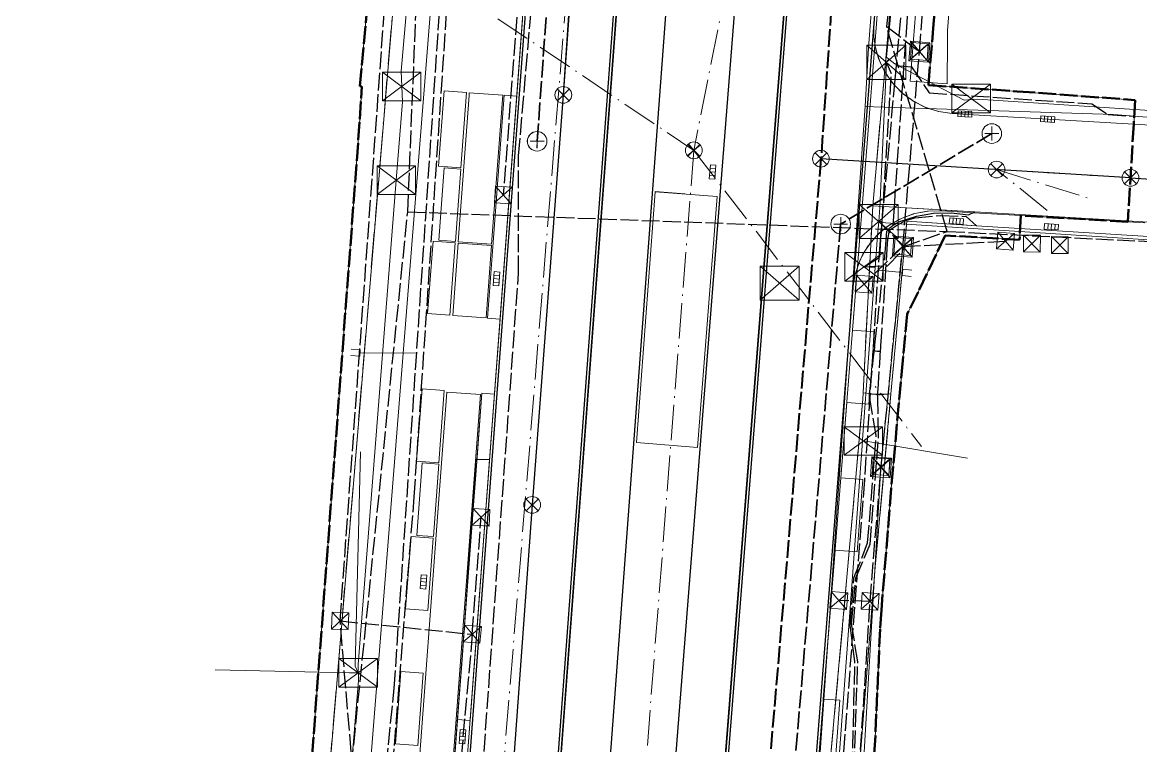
# Model space of a CAD drawing. Header units: metres. Extents: x 105014 to 106600, y 111320 to 118425.
# Drawn here: x 105391.5 to 105471.6, y 112046 to 112097.8 of the extents above; entities that cross this region are included whole.
import ezdxf

# ---------------------------------------------------------------- set-up
doc = ezdxf.new("R2010")
doc.units = ezdxf.units.M
doc.linetypes.add('DASHDOT', pattern=[3.556, 2.54, -0.508, 0, -0.508])
doc.linetypes.add('DASHED', pattern=[1.524, 1.27, -0.254])
for name, color, linetype, lineweight in [('00-BASE-LIMITE', 7, 'DASHED', 50), ('00-BASE-UE', 42, 'DASHED', 25), ('10-PAV-BOCACALLE', 9, 'CONTINUOUS', 13), ('10-PAV-CALZADA-BRT', 12, 'CONTINUOUS', 30), ('10-PAV-CALZADA-MIXTA', 8, 'CONTINUOUS', 30), ('10-PAV-CICLORUTA', 76, 'CONTINUOUS', 18), ('10-PAV-SARDINEL', 252, 'CONTINUOUS', 13), ('20-EP-ZONA-DURA', 253, 'CONTINUOUS', 13), ('20-EP-ZONA-VERDE', 84, 'CONTINUOUS', 13), ('30-RED-ENEL-NODOS', 11, 'CONTINUOUS', 13), ('30-RED-ENEL-PROY', 1, 'DASHED', 25), ('30-RED-ETB-CAMARA', 151, 'CONTINUOUS', 13), ('30-RED-ETB-EXIST', 145, 'CONTINUOUS', 13), ('30-RED-ETB-PROY', 5, 'DASHED', 25), ('30-RED-MOVISTAR-CAMARA', 141, 'CONTINUOUS', 13), ('30-RED-MOVISTAR-EXIST', 135, 'CONTINUOUS', 13), ('30-RED-MOVISTAR-PROY', 4, 'DASHED', 25), ('30-RED-VANTI-EXIST', 52, 'CONTINUOUS', 13), ('30-RED-VANTI-PROY', 2, 'DASHED', 25), ('30-RED-VANTI-RETIRO', 8, 'DASHDOT', 13), ('35-RH-ACUE-DOMICILIARIA', 152, 'CONTINUOUS', 9), ('35-RH-ACUE-MENOR-EXIST', 151, 'CONTINUOUS', 13), ('35-RH-ACUE-MENOR-PROY', 5, 'DASHED', 25), ('35-RH-PLUV-COLECTOR', 96, 'CONTINUOUS', 30), ('35-RH-PLUV-INTERCEPTOR', 3, 'DASHED', 40), ('35-RH-PLUV-NODOS', 94, 'CONTINUOUS', 13), ('35-RH-PLUV-RETIRO', 8, 'DASHDOT', 13), ('35-RH-SUDS-ZONAS', 92, 'CONTINUOUS', 20), ('36-RH-SAN-COLECTOR-PROY', 6, 'DASHED', 35), ('36-RH-SAN-POZOS', 216, 'CONTINUOUS', 13), ('60-PREDIAL-LOTE', 42, 'CONTINUOUS', 13)]:
    doc.layers.add(name, color=color, linetype=linetype, lineweight=lineweight)

# ---------------------------------------------------------------- blocks, each defined once
blk = doc.blocks.new('CAM_ETB_T_14')
for p, q in [((-1.39, -1.22), (1.39, 1.22)), ((-1.39, 1.22), (1.39, -1.22))]:
    blk.add_line(p, q)
blk.add_lwpolyline([(-1.39, -1.22), (1.39, -1.22), (1.39, 1.22), (-1.39, 1.22)], close=True)
blk = doc.blocks.new('CAM_ETB_T_13')
for p, q in [((-1.375, -1.025), (1.375, 1.025)), ((-1.375, 1.025), (1.375, -1.025))]:
    blk.add_line(p, q)
blk.add_lwpolyline([(-1.375, -1.025), (1.375, -1.025), (1.375, 1.025), (-1.375, 1.025)], close=True)
blk = doc.blocks.new('CAM_ETB_T_13A')
for p, q in [((-1.375, -1.025), (1.375, 1.025)), ((-1.375, 1.025), (1.375, -1.025))]:
    blk.add_line(p, q)
blk.add_lwpolyline([(-1.375, -1.025), (1.375, -1.025), (1.375, 1.025), (-1.375, 1.025)], close=True)
blk = doc.blocks.new('CAJA_ENEL')
for p, q in [((-0.6, -0.6), (0.6, 0.6)), ((-0.6, 0.6), (0.6, -0.6))]:
    blk.add_line(p, q)
blk.add_lwpolyline([(-0.6, -0.6), (0.6, -0.6), (0.6, 0.6), (-0.6, 0.6)], close=True)
blk = doc.blocks.new('CAM_MOV_CS_276')
for p, q in [((-0.7, -0.7), (0.7, 0.7)), ((-0.7, 0.7), (0.7, -0.7))]:
    blk.add_line(p, q)
blk.add_lwpolyline([(-0.7, -0.7), (0.7, -0.7), (0.7, 0.7), (-0.7, 0.7)], close=True)
blk = doc.blocks.new('POZO_SAN')
for p, q in [((-0.5, 0), (0.5, 0)), ((0, -0.5), (0, 0.5))]:
    blk.add_line(p, q)
blk.add_circle((0, 0), 0.7)
blk = doc.blocks.new('SUMIDERO')
for p, q in [((-0.25, -0.2), (-0.25, 0.2)), ((0, -0.2), (0, 0.2)), ((0.25, -0.2), (0.25, 0.2))]:
    blk.add_line(p, q)
blk.add_lwpolyline([(-0.5, -0.2), (0.5, -0.2), (0.5, 0.2), (-0.5, 0.2)], close=True)
blk = doc.blocks.new('POZO_PLUV')
for p, q in [((-0.42, -0.42), (0.42, 0.42)), ((-0.42, 0.42), (0.42, -0.42))]:
    blk.add_line(p, q)
blk.add_circle((0, 0), 0.6)

msp = doc.modelspace()

# ---------------------------------------------------------------- linework, layer by layer
at = {"layer": '00-BASE-LIMITE'}
for points in [[(105457.0809, 112101.5157), (105456.7571, 112097.6863), (105456.3935, 112093.3877), (105456.3827, 112093.3271), (105462.7547, 112092.8859), (105471.1881, 112092.2631), (105471.0855, 112090.5273), (105470.6727, 112083.5395), (105463.0101, 112083.9921), (105462.9207, 112082.2483), (105457.5887, 112082.5653), (105455.6549, 112078.4919), (105454.8621, 112076.9181), (105454.5451, 112073.5979), (105453.7229, 112064.4313), (105453.0201, 112055.7125), (105452.9281, 112054.3557), (105452.5577, 112046.0549), (105451.2077, 112028.4171)], [(105396.4147, 111990.9145), (105397.4315, 112002.8857), (105390.2821, 112003.3999), (105390.7259, 112007.2529), (105404.5827, 112006.1959), (105409.2911, 112005.8369), (105415.6737, 112090.8829), (105415.8243, 112093.2417), (105415.6747, 112093.2503), (105416.1989, 112098.9685)]]:
    msp.add_lwpolyline(points, dxfattribs=at)
at = {"layer": '00-BASE-UE'}
for points in [[(105457.0809, 112101.5157), (105456.7571, 112097.6863), (105456.3935, 112093.3877), (105456.3827, 112093.3271), (105462.7547, 112092.8859), (105471.1881, 112092.2631), (105471.0855, 112090.5273), (105470.6727, 112083.5395), (105463.0101, 112083.9921), (105462.9207, 112082.2483), (105457.5887, 112082.5653), (105455.6549, 112078.4919), (105454.8621, 112076.9181), (105454.5451, 112073.5979), (105453.7229, 112064.4313), (105453.0201, 112055.7125), (105452.9281, 112054.3557), (105452.5577, 112046.0549), (105451.2077, 112028.4171)], [(105396.4147, 111990.9145), (105397.4315, 112002.8857), (105390.2821, 112003.3999), (105390.7259, 112007.2529), (105404.5827, 112006.1959), (105409.2911, 112005.8369), (105415.6737, 112090.8829), (105415.8243, 112093.2417), (105415.6747, 112093.2503), (105416.1989, 112098.9685)]]:
    msp.add_lwpolyline(points, dxfattribs=at)
at = {"layer": '10-PAV-BOCACALLE'}
msp.add_lwpolyline([(105471.8863, 112083.4675), (105463.0101, 112083.9921), (105459.2037, 112084.2169), (105457.3389, 112084.3305), (105456.3063, 112084.3063), (105455.2932, 112084.1053), (105454.3295, 112083.7336), (105453.4439, 112083.202), (105452.6625, 112082.5265), (105452.0086, 112081.727), (105451.5015, 112080.8271), (105451.1563, 112079.8537), (105450.9831, 112078.8354), (105452.4724, 112097.7373), (105452.4761, 112096.7879), (105452.6296, 112095.851), (105452.9288, 112094.95), (105453.3665, 112094.1075), (105453.9316, 112093.3446), (105454.6099, 112092.6804), (105455.3846, 112092.1315), (105456.2361, 112091.7117), (105457.1432, 112091.4314), (105458.0831, 112091.2977), (105459.6165, 112091.2047), (105471.0855, 112090.5273), (105472.2719, 112090.4575)], dxfattribs=at)
at = {"layer": '10-PAV-CALZADA-BRT'}
for points in [[(105418.9147, 111895.4307), (105427.4922, 112010.386), (105437.2979, 112141.8011), (105438.075, 112154.0579), (105438.5784, 112166.329), (105438.8078, 112178.6083), (105438.7631, 112190.8897), (105437.9313, 112247.0829)], [(105441.4309, 112247.1349), (105442.2627, 112190.9415), (105442.3077, 112178.582), (105442.0769, 112166.2246), (105441.5703, 112153.8755), (105440.7883, 112141.5407), (105430.9795, 112010.0836), (105422.4051, 111895.1703)], [(105428.2455, 111913.1853), (105428.4855, 111917.0489), (105428.7339, 111920.9117), (105428.9903, 111924.7743), (105429.2539, 111928.6363), (105429.5245, 111932.4977), (105429.8009, 111936.3589), (105430.0829, 111940.2195), (105430.3699, 111944.0799), (105430.6609, 111947.9399), (105430.9557, 111951.7995), (105431.2537, 111955.6591), (105431.5539, 111959.5183), (105431.8561, 111963.3775), (105432.1595, 111967.2365), (105432.4633, 111971.0955), (105444.4505, 112123.2379), (105444.6775, 112126.1189), (105445.7697, 112143.1088), (105446.3713, 112160.1231), (105446.4817, 112177.1477), (105445.9913, 112238.8877)], [(105449.4911, 112238.9155), (105449.9817, 112177.1755), (105449.8706, 112160.0499), (105449.2654, 112142.9347), (105448.1667, 112125.8441), (105447.9397, 112122.9629), (105435.9525, 111970.8207), (105435.6487, 111966.9623), (105435.3453, 111963.1043), (105435.0433, 111959.2469), (105434.7433, 111955.3897), (105434.4457, 111951.5331), (105434.1511, 111947.6765), (105433.8601, 111943.8185), (105433.5735, 111939.9623), (105433.2917, 111936.1063), (105433.0157, 111932.2505), (105432.7457, 111928.3947), (105432.4823, 111924.5391), (105432.2265, 111920.6835), (105431.9783, 111916.8279), (105431.7389, 111912.9725)]]:
    msp.add_lwpolyline(points, dxfattribs=at)
at = {"layer": '10-PAV-CALZADA-MIXTA'}
for points in [[(105437.6813, 112247.0787), (105438.5131, 112190.8861), (105438.5578, 112178.6103), (105438.3286, 112166.3367), (105437.8254, 112154.0711), (105437.0487, 112141.8199), (105425.4228, 111986.0094), (105425.1744, 111982.6817), (105418.6655, 111895.4495)], [(105412.4327, 111895.9145), (105418.3583, 111975.3269), (105418.7996, 111981.2427), (105418.8017, 111981.2703), (105421.0291, 112011.1216), (105421.0313, 112011.1509), (105421.3864, 112015.9108), (105430.8159, 112142.2849), (105431.7797, 112158.4377), (105432.2625, 112174.6121), (105432.2638, 112190.7937), (105431.5149, 112241.3866)], [(105432.0023, 111913.1229), (105432.2421, 111916.9865), (105432.4905, 111920.8495), (105432.7469, 111924.7119), (105433.0107, 111928.5739), (105433.2811, 111932.4355), (105433.5577, 111936.2965), (105433.8397, 111940.1571), (105434.1265, 111944.0175), (105434.4177, 111947.8775), (105434.7125, 111951.7371), (105435.0103, 111955.5967), (105435.3107, 111959.4559), (105435.6127, 111963.3151), (105435.9161, 111967.1743), (105436.2201, 111971.0333), (105448.1889, 112122.9433), (105448.5841, 112127.9589), (105449.4486, 112140.6878), (105450.0378, 112153.4324), (105450.3512, 112166.1867), (105450.3887, 112178.9449), (105449.9911, 112229.4703)], [(105453.6444, 112112.613), (105452.474, 112097.7573), (105452.4724, 112097.7373), (105450.9831, 112078.8354), (105450.9814, 112078.8135), (105450.4101, 112071.5629), (105447.5762, 112035.5967), (105445.9625, 112015.1149), (105444.6284, 111998.1827), (105444.6271, 111998.1661), (105443.8298, 111988.0458)]]:
    msp.add_lwpolyline(points, dxfattribs=at)
at = {"layer": '10-PAV-CICLORUTA'}
for points in [[(105425.9059, 112092.6079), (105425.1097, 112081.9375), (105422.7165, 112082.1161), (105423.4977, 112092.5871), (105423.5127, 112092.7865), (105425.9059, 112092.6079)], [(105425.1023, 112081.8379), (105424.7153, 112076.6523), (105422.3221, 112076.8307), (105422.7089, 112082.0165), (105425.1023, 112081.8379)], [(105424.3061, 112071.1675), (105423.9267, 112066.0815), (105420.0491, 112014.1159), (105417.6559, 112014.2945), (105421.5295, 112066.2605), (105421.9127, 112071.3461), (105424.3061, 112071.1675)]]:
    msp.add_lwpolyline(points, close=True, dxfattribs=at)
at = {"layer": '10-PAV-SARDINEL'}
for points in [[(105412.2333, 111895.9294), (105418.1589, 111975.3418), (105418.6002, 111981.2578), (105418.6023, 111981.2854), (105420.8297, 112011.1366), (105420.8319, 112011.1659), (105421.187, 112015.9257), (105430.6165, 112142.2996)], [(105430.8159, 112142.2849), (105421.3864, 112015.9108), (105421.0313, 112011.1509), (105421.0291, 112011.1216), (105418.8017, 111981.2703), (105418.7996, 111981.2427), (105418.3583, 111975.3269), (105412.4327, 111895.9145)], [(105418.6655, 111895.4495), (105425.1744, 111982.6817), (105425.4228, 111986.0094), (105437.0487, 112141.8199)], [(105418.865, 111895.4347), (105425.3738, 111982.6668), (105425.6222, 111985.9945), (105437.2482, 112141.8052)], [(105437.2482, 112141.8052), (105425.6222, 111985.9945), (105425.3738, 111982.6668), (105418.865, 111895.4347)], [(105437.2979, 112141.8011), (105427.4922, 112010.386), (105418.9147, 111895.4307)], [(105431.7389, 111912.9725), (105431.9783, 111916.8279), (105432.2265, 111920.6835), (105432.4823, 111924.5391), (105432.7457, 111928.3947), (105433.0157, 111932.2505), (105433.2917, 111936.1063), (105433.5735, 111939.9623), (105433.8601, 111943.8185), (105434.1511, 111947.6765), (105434.4457, 111951.5331), (105434.7433, 111955.3897), (105435.0433, 111959.2469), (105435.3453, 111963.1043), (105435.6487, 111966.9623), (105435.9525, 111970.8207), (105447.9397, 112122.9629)], [(105447.9895, 112122.959), (105436.0207, 111971.049), (105435.7167, 111967.19), (105435.4133, 111963.3308), (105435.1113, 111959.4715), (105434.8109, 111955.6122), (105434.5131, 111951.7524), (105434.2183, 111947.8926), (105433.9271, 111944.0324), (105433.6402, 111940.1718), (105433.3582, 111936.311), (105433.0816, 111932.4497), (105432.8112, 111928.5877), (105432.5474, 111924.7253), (105432.2909, 111920.8625), (105432.0425, 111916.9991), (105431.8027, 111913.1351)], [(105431.8027, 111913.1351), (105432.0425, 111916.9991), (105432.2909, 111920.8625), (105432.5474, 111924.7253), (105432.8112, 111928.5877), (105433.0816, 111932.4497), (105433.3582, 111936.311), (105433.6402, 111940.1718), (105433.9271, 111944.0324), (105434.2183, 111947.8926), (105434.5131, 111951.7524), (105434.8109, 111955.6122), (105435.1113, 111959.4715), (105435.4133, 111963.3308), (105435.7167, 111967.19), (105436.0207, 111971.049), (105447.9895, 112122.959)], [(105448.1889, 112122.9433), (105436.2201, 111971.0333), (105435.9161, 111967.1743), (105435.6127, 111963.3151), (105435.3107, 111959.4559), (105435.0103, 111955.5967), (105434.7125, 111951.7371), (105434.4177, 111947.8775), (105434.1265, 111944.0175), (105433.8397, 111940.1571), (105433.5577, 111936.2965), (105433.2811, 111932.4355), (105433.0107, 111928.5739), (105432.7469, 111924.7119), (105432.4905, 111920.8495), (105432.2421, 111916.9865), (105432.0023, 111913.1229)], [(105443.8298, 111988.0458), (105444.6271, 111998.1661), (105444.6284, 111998.1827), (105445.9625, 112015.1149), (105447.5762, 112035.5967), (105450.4101, 112071.5629), (105450.9814, 112078.8135), (105450.9831, 112078.8354), (105452.4724, 112097.7373), (105452.474, 112097.7573), (105453.6444, 112112.613)], [(105453.8438, 112112.5973), (105452.6734, 112097.7415), (105452.6718, 112097.7215), (105451.1825, 112078.8198), (105451.1808, 112078.7979), (105450.6095, 112071.5472), (105447.7756, 112035.581), (105446.1619, 112015.0992), (105444.8278, 111998.1671), (105444.8265, 111998.1505), (105444.0292, 111988.0301)]]:
    msp.add_lwpolyline(points, dxfattribs=at)
at = {"layer": '20-EP-ZONA-DURA'}
for points in [[(105457.0809, 112101.5157), (105456.7571, 112097.6863), (105456.3935, 112093.3877), (105456.3827, 112093.3271), (105462.7547, 112092.8859), (105471.1881, 112092.2631), (105471.0855, 112090.5273), (105459.6165, 112091.2047), (105458.0831, 112091.2977), (105457.0983, 112091.4417), (105456.1509, 112091.7464), (105455.2668, 112092.2036), (105454.4705, 112092.8007), (105453.7839, 112093.5212), (105453.2258, 112094.3452), (105452.8117, 112095.2502), (105452.5528, 112096.2112), (105452.6718, 112097.7215), (105452.6734, 112097.7415), (105452.6945, 112098.0109)], [(105390.7259, 112007.2529), (105404.5827, 112006.1959), (105409.2911, 112005.8369), (105415.6737, 112090.8829), (105415.8243, 112093.2417), (105415.6747, 112093.2503), (105416.1989, 112098.9685)], [(105427.3125, 112098.0183), (105426.9031, 112092.5335), (105426.0057, 112092.6005), (105424.8151, 112076.6447), (105424.8182, 112076.6445), (105424.8177, 112076.6379), (105425.1196, 112076.622), (105425.7127, 112076.5779), (105425.3107, 112071.1927), (105424.4133, 112071.2597), (105424.0949, 112066.9917), (105423.6981, 112061.6738), (105420.1403, 112014.3573)], [(105449.6513, 112044.0779), (105450.0553, 112049.2621), (105448.8617, 112049.3553), (105449.7021, 112060.0235), (105451.2945, 112059.8981), (105451.7029, 112065.0821), (105450.1105, 112065.2075), (105450.5347, 112070.5909), (105452.1271, 112070.4653), (105452.5355, 112075.6493), (105450.9425, 112075.7747), (105451.1808, 112078.7979), (105451.1825, 112078.8198), (105451.3014, 112080.3285), (105451.6959, 112081.2158), (105452.2283, 112082.0278), (105452.8848, 112082.7432), (105453.6481, 112083.3434), (105454.4982, 112083.8126), (105455.4128, 112084.1386), (105456.3681, 112084.3127), (105457.3389, 112084.3305), (105459.2037, 112084.2169), (105463.0101, 112083.9921), (105463.0101, 112083.9921), (105462.9207, 112082.2483), (105457.5887, 112082.5653), (105455.6549, 112078.4919), (105454.8621, 112076.9181), (105454.5451, 112073.5979), (105453.7229, 112064.4313), (105453.0201, 112055.7125), (105452.9281, 112054.3557), (105452.5577, 112046.0549), (105451.2077, 112028.4171)]]:
    msp.add_lwpolyline(points, dxfattribs=at)
for points in [[(105421.3163, 112087.5353), (105422.9113, 112087.4163), (105423.3131, 112092.8013), (105421.7181, 112092.9203), (105421.3163, 112087.5353)], [(105423.4977, 112092.5871), (105422.7165, 112082.1161), (105425.1097, 112081.9375), (105425.9059, 112092.6079), (105423.5127, 112092.7865), (105423.4977, 112092.5871)], [(105421.3203, 112082.2203), (105422.5169, 112082.1309), (105422.9039, 112087.3165), (105421.7073, 112087.4059), (105421.3203, 112082.2203)], [(105436.8218, 112085.6937), (105441.2657, 112085.3622), (105439.849, 112067.3814), (105435.4811, 112067.7256), (105436.8218, 112085.6937)], [(105438.9516, 112085.5394), (105438.9519, 112085.5348), (105436.8218, 112085.6937), (105436.823, 112085.7105), (105438.9516, 112085.5394)], [(105422.1227, 112076.8457), (105422.5095, 112082.0313), (105420.9145, 112082.1503), (105420.5275, 112076.9647), (105422.1227, 112076.8457)], [(105425.1023, 112081.8379), (105422.7089, 112082.0165), (105422.3221, 112076.8307), (105424.7153, 112076.6523), (105425.1023, 112081.8379)], [(105421.9127, 112071.3461), (105421.5295, 112066.2605), (105417.6559, 112014.2945), (105420.0491, 112014.1159), (105423.9267, 112066.0815), (105424.3061, 112071.1675), (105421.9127, 112071.3461)], [(105419.7387, 112066.3941), (105421.3339, 112066.2751), (105421.7209, 112071.4607), (105420.1257, 112071.5797), (105419.7387, 112066.3941)], [(105419.7427, 112061.0791), (105420.9395, 112060.9897), (105421.3265, 112066.1753), (105420.1297, 112066.2647), (105419.7427, 112061.0791)], [(105420.9321, 112060.8901), (105419.3369, 112061.0091), (105418.9501, 112055.8235), (105420.5451, 112055.7045), (105420.9321, 112060.8901)], [(105420.2095, 112051.2067), (105418.6145, 112051.3257), (105418.2275, 112046.1401), (105419.8225, 112046.0211), (105420.2095, 112051.2067)]]:
    msp.add_lwpolyline(points, close=True, dxfattribs=at)
at = {"layer": '20-EP-ZONA-VERDE'}
for points in [[(105423.3131, 112092.8013), (105422.9113, 112087.4163), (105421.3163, 112087.5353), (105421.7181, 112092.9203), (105423.3131, 112092.8013)], [(105426.9031, 112092.5335), (105425.7127, 112076.5779), (105424.8151, 112076.6447), (105426.0057, 112092.6005), (105426.9031, 112092.5335)], [(105422.9039, 112087.3165), (105422.5169, 112082.1309), (105421.3203, 112082.2203), (105421.7073, 112087.4059), (105422.9039, 112087.3165)], [(105422.5095, 112082.0313), (105422.1227, 112076.8457), (105420.5275, 112076.9647), (105420.9145, 112082.1503), (105422.5095, 112082.0313)], [(105421.7209, 112071.4607), (105421.3339, 112066.2751), (105419.7387, 112066.3941), (105420.1257, 112071.5797), (105421.7209, 112071.4607)], [(105425.3107, 112071.1927), (105421.0463, 112014.0415), (105420.1489, 112014.1085), (105424.4133, 112071.2597), (105425.3107, 112071.1927)], [(105421.3265, 112066.1753), (105420.9395, 112060.9897), (105419.7427, 112061.0791), (105420.1297, 112066.2647), (105421.3265, 112066.1753)], [(105420.9321, 112060.8901), (105420.5451, 112055.7045), (105418.9501, 112055.8235), (105419.3369, 112061.0091), (105420.9321, 112060.8901)], [(105420.2095, 112051.2067), (105419.8225, 112046.0211), (105418.2275, 112046.1401), (105418.6145, 112051.3257), (105420.2095, 112051.2067)]]:
    msp.add_lwpolyline(points, close=True, dxfattribs=at)
at = {"layer": '30-RED-ENEL-PROY'}
for points in [[(105455.7439, 112095.7429), (105457.1243, 112112.4191)], [(105414.2577, 112054.9469), (105417.5387, 112100.2177)], [(105427.0189, 112099.7267), (105425.9459, 112085.4589)], [(105454.5565, 112081.7763), (105455.7439, 112095.7429)], [(105454.5565, 112081.7763), (105451.7943, 112079.0823)], [(105452.9977, 112066.0003), (105454.5565, 112081.7763)], [(105454.5565, 112081.7763), (105461.9047, 112082.1537)], [(105452.2109, 112056.3511), (105452.9977, 112066.0003)], [(105423.7239, 112053.9983), (105424.3579, 112062.3715)], [(105452.2109, 112056.3511), (105449.9785, 112056.4221)], [(105450.8529, 112035.0979), (105452.2109, 112056.3511)], [(105415.5721, 112039.5073), (105414.2577, 112054.9469)], [(105414.2577, 112054.9469), (105423.7239, 112053.9983)], [(105423.7239, 112053.9983), (105422.8091, 112043.9041)]]:
    msp.add_lwpolyline(points, dxfattribs=at)
at = {"layer": '30-RED-ETB-EXIST'}
for points in [[(105453.375, 112094.966), (105453.563, 112095.197), (105453.383, 112095.344), (105458.225, 112144.262), (105458.756, 112173.68), (105458.692, 112173.999)], [(105418.674, 112093.236), (105418.624, 112094.336), (105420.092, 112111.008)], [(105453.375, 112094.966), (105453.563, 112095.197), (105453.989, 112094.851), (105458.945, 112092.256), (105459.458, 112092.294), (105459.451, 112092.379)], [(105452.827, 112083.559), (105452.915, 112084.569), (105453.36, 112094.369), (105453.375, 112094.966)], [(105418.282, 112086.531), (105418.725, 112092.137), (105418.674, 112093.236)], [(105459.451, 112092.379), (105459.458, 112092.294), (105459.932, 112092.33), (105479.846, 112091.006), (105480.327, 112090.977)], [(105415.551, 112051.239), (105415.543, 112051.837), (105418.282, 112086.531)], [(105451.78, 112080.322), (105452.571, 112080.263), (105452.739, 112082.549), (105452.827, 112083.559)], [(105452.827, 112083.559), (105453.312, 112083.461), (105500.578, 112080.421)], [(105451.672, 112067.835), (105451.664, 112067.942), (105452.571, 112080.263), (105451.78, 112080.322)], [(105449.949, 112044.571), (105451.673, 112067.822), (105451.672, 112067.835)], [(105451.722, 112067.839), (105452.333, 112067.761), (105459.188, 112066.606)], [(105415.551, 112051.239), (105415.331, 112051.711), (105415.723, 112067.062)], [(105405.307, 112051.458), (105414.935, 112051.231), (105415.551, 112051.237)], [(105412.003, 112006.479), (105411.995, 112007.076), (105415.568, 112050.688), (105415.571, 112051.238), (105415.551, 112051.237)]]:
    msp.add_lwpolyline(points, dxfattribs=at)
at = {"layer": '30-RED-ETB-PROY'}
for points in [[(105452.827, 112083.559), (105453.064, 112083.544), (105453.742, 112094.15), (105453.375, 112094.966)], [(105451.78, 112080.322), (105452.901, 112081.001), (105453.064, 112083.544), (105452.827, 112083.559)], [(105451.78, 112080.322), (105453.463, 112080.396), (105454.734, 112081.698), (105452.827, 112083.559)]]:
    msp.add_lwpolyline(points, dxfattribs=at)
at = {"layer": '30-RED-MOVISTAR-EXIST'}
for points in [[(105452.9909, 112065.9535), (105454.5671, 112081.7579)], [(105451.6969, 112043.9015), (105452.9909, 112065.9535)]]:
    msp.add_lwpolyline(points, dxfattribs=at)
at = {"layer": '30-RED-MOVISTAR-PROY'}
for points in [[(105453.3998, 112097.5304), (105458.7033, 112144.3161), (105459.5471, 112241.0099)], [(105419.1025, 112084.2545), (105422.1187, 112157.4193)], [(105457.7264, 112082.8515), (105453.3998, 112097.5304)], [(105453.3998, 112097.5304), (105455.7453, 112095.7245)], [(105409.5473, 111989.9388), (105419.1025, 112084.2545)], [(105419.1025, 112084.2545), (105457.7264, 112082.8515)], [(105454.5671, 112081.7579), (105457.7264, 112082.8515)], [(105457.7264, 112082.8515), (105494.7065, 112081.0003)]]:
    msp.add_lwpolyline(points, dxfattribs=at)
at = {"layer": '30-RED-VANTI-EXIST'}
for points in [[(105459.1765, 112169.9074), (105459.0381, 112162.6803), (105458.3723, 112151.9953), (105457.8555, 112146.1099), (105456.5973, 112132.3911), (105454.9435, 112113.5787), (105453.2467, 112094.1657), (105452.397, 112084.6819)], [(105422.4182, 112150.5599), (105420.6475, 112129.8771), (105418.5241, 112104.6605), (105412.9645, 112037.8445)], [(105452.397, 112084.6819), (105451.7053, 112071.2939)], [(105453.9529, 112084.5923), (105452.397, 112084.6819)], [(105459.6997, 112084.2615), (105453.9529, 112084.5923)], [(105472.989, 112083.4579), (105459.6997, 112084.2615)], [(105453.7072, 112071.2083), (105454.8423, 112083.5975), (105459.8215, 112083.2483)], [(105459.8215, 112083.2483), (105472.9061, 112082.4407), (105472.989, 112083.4579)], [(105451.7053, 112071.2939), (105451.6817, 112070.8369), (105450.5549, 112058.0891), (105449.3145, 112044.3803), (105448.0229, 112030.2119)], [(105457.7275, 112009.4101), (105448.7473, 112010.0385), (105450.7845, 112036.0427), (105452.5721, 112058.8189), (105453.7072, 112071.2083)], [(105451.6979, 112071.2949), (105451.7053, 112071.2939)], [(105451.7053, 112071.2939), (105451.9785, 112071.2541)], [(105451.9785, 112071.2541), (105452.1226, 112071.2319)], [(105452.1226, 112071.2319), (105452.1734, 112071.2244)], [(105452.1734, 112071.2244), (105452.303, 112071.2051)], [(105452.303, 112071.2051), (105452.6155, 112071.1586)], [(105452.6155, 112071.1586), (105452.7542, 112071.1382)], [(105452.7542, 112071.1382), (105452.7819, 112071.1341), (105452.7959, 112071.1352)], [(105452.7959, 112071.1352), (105452.9441, 112071.1471)], [(105452.9441, 112071.1471), (105453.7072, 112071.2083)]]:
    msp.add_lwpolyline(points, dxfattribs=at)
at = {"layer": '30-RED-VANTI-PROY'}
for points in [[(105423.5843, 112031.9237), (105427.0353, 112079.8497), (105427.0433, 112088.2583), (105429.5979, 112117.8893), (105432.1183, 112153.9343), (105432.5329, 112163.4967), (105432.7093, 112170.7111), (105432.7717, 112180.4115), (105432.5461, 112203.0857)], [(105453.9529, 112084.5923), (105454.8565, 112097.8363), (105455.7623, 112111.3419), (105456.0671, 112114.2727), (105456.7181, 112119.4657), (105457.7051, 112131.0139), (105457.9727, 112135.8747), (105458.5671, 112140.0079), (105458.8919, 112146.7783), (105458.8919, 112147.3173), (105459.0543, 112153.3799), (105459.4429, 112169.3173), (105459.1765, 112169.9074)], [(105417.0595, 112032.3647), (105419.5663, 112063.8373), (105422.5913, 112109.0567), (105425.6403, 112150.3741), (105422.4182, 112150.5599)], [(105452.9872, 112074.6784), (105453.4431, 112081.6041), (105453.4822, 112082.2833), (105453.6073, 112082.9519), (105454.1619, 112083.3349), (105454.7703, 112083.6248), (105455.4171, 112083.8143), (105457.2543, 112083.9878), (105459.0985, 112083.9247), (105459.8215, 112083.2483)], [(105453.865, 112083.3036), (105453.9529, 112084.5923)], [(105453.865, 112083.3036), (105454.0937, 112083.4422), (105454.3367, 112083.5535), (105455.5252, 112083.9388), (105456.7567, 112084.1491), (105458.0057, 112084.1799), (105459.2461, 112084.0307), (105459.6997, 112084.2615)], [(105452.5617, 112074.722), (105453.3253, 112081.6005), (105453.4153, 112082.9001), (105453.6269, 112083.1165), (105453.865, 112083.3036)], [(105453.8637, 112083.2845), (105453.865, 112083.3036)], [(105452.485, 112074.0308), (105452.5174, 112074.3229)], [(105452.4971, 112074.3285), (105452.5174, 112074.3229)], [(105452.5174, 112074.3229), (105452.5427, 112074.5509)], [(105452.5174, 112074.3229), (105452.5778, 112074.3064)], [(105452.5427, 112074.5509), (105452.5617, 112074.722)], [(105452.9607, 112074.2763), (105452.9756, 112074.502)], [(105452.9756, 112074.502), (105452.9872, 112074.6784)], [(105452.2158, 112071.6066), (105452.4653, 112073.8587)], [(105452.4653, 112073.8587), (105452.485, 112074.0308)], [(105452.5778, 112074.3064), (105452.7211, 112074.2673), (105452.8878, 112074.2736)], [(105452.7813, 112071.5498), (105452.931, 112073.824)], [(105452.8878, 112074.2736), (105452.9607, 112074.2763)], [(105452.931, 112073.824), (105452.9426, 112074.0009)], [(105452.9426, 112074.0009), (105452.9607, 112074.2763)], [(105452.9607, 112074.2763), (105452.9699, 112074.2767)], [(105452.1679, 112071.0101), (105452.1567, 112071.0737), (105452.1734, 112071.2244)], [(105452.1734, 112071.2244), (105452.1737, 112071.227)], [(105452.1737, 112071.227), (105452.1929, 112071.3988)], [(105452.1929, 112071.3988), (105452.2158, 112071.6066)], [(105452.7533, 112071.1249), (105452.7542, 112071.1382)], [(105452.7554, 112071.0154), (105452.7533, 112071.1249)], [(105452.7542, 112071.1382), (105452.7577, 112071.1914)], [(105452.7577, 112071.1914), (105452.7669, 112071.3318)], [(105452.7669, 112071.3318), (105452.7813, 112071.5498)], [(105448.3924, 112018.0799), (105448.6467, 112021.7899), (105449.2969, 112025.1759), (105449.7727, 112030.9671), (105449.4661, 112034.1201), (105449.6863, 112037.3845), (105450.9369, 112044.3133), (105451.1247, 112052.0385), (105450.7899, 112054.6185), (105451.0579, 112058.0275), (105452.0341, 112060.5357), (105452.6573, 112068.2349), (105452.2104, 112070.7692)], [(105448.5068, 112018.1264), (105448.7495, 112021.7919), (105449.4063, 112025.1843), (105449.8827, 112030.9879), (105449.5705, 112034.1415), (105449.8025, 112037.3891), (105451.0647, 112044.3133), (105451.3329, 112052.0169), (105450.8891, 112054.7339), (105451.2015, 112058.0451), (105452.2183, 112060.4449), (105452.8215, 112068.2585), (105452.7609, 112070.8051)], [(105452.2104, 112070.7692), (105452.1679, 112071.0101)], [(105452.7609, 112070.8051), (105452.7554, 112071.0154)]]:
    msp.add_lwpolyline(points, dxfattribs=at)
at = {"layer": '30-RED-VANTI-RETIRO'}
for points in [[(105459.1765, 112169.9074), (105459.0381, 112162.6803), (105458.3723, 112151.9953), (105457.8555, 112146.1099), (105456.5973, 112132.3911), (105454.9435, 112113.5787), (105453.2467, 112094.1657), (105452.397, 112084.6819)], [(105422.4182, 112150.5599), (105420.6475, 112129.8771), (105418.5241, 112104.6605), (105412.9645, 112037.8445)], [(105452.397, 112084.6819), (105451.7053, 112071.2939)], [(105453.9529, 112084.5923), (105452.397, 112084.6819)], [(105459.6997, 112084.2615), (105453.9529, 112084.5923)], [(105453.7072, 112071.2083), (105454.8423, 112083.5975), (105459.8215, 112083.2483)], [(105451.7053, 112071.2939), (105451.6817, 112070.8369), (105450.5549, 112058.0891), (105449.3145, 112044.3803), (105448.0229, 112030.2119)], [(105457.7275, 112009.4101), (105448.7473, 112010.0385), (105450.7845, 112036.0427), (105452.5721, 112058.8189), (105453.7072, 112071.2083)], [(105451.7053, 112071.2939), (105451.9785, 112071.2541)], [(105451.9785, 112071.2541), (105452.1229, 112071.2342)], [(105452.1229, 112071.2342), (105452.1737, 112071.227)], [(105452.1737, 112071.227), (105452.3033, 112071.2084)], [(105452.3033, 112071.2084), (105452.4597, 112071.1861), (105452.6176, 112071.1889)], [(105452.6176, 112071.1889), (105452.7577, 112071.1914)], [(105452.7577, 112071.1914), (105452.7998, 112071.1922)], [(105452.7998, 112071.1922), (105452.9456, 112071.1947)], [(105452.9456, 112071.1947), (105453.7072, 112071.2083)]]:
    msp.add_lwpolyline(points, dxfattribs=at)
at = {"layer": '35-RH-ACUE-DOMICILIARIA'}
for points in [[(105454.5333, 112079.9167), (105452.7828, 112080.0687)], [(105455.1445, 112079.6189), (105454.5083, 112079.6887), (105454.5583, 112080.1447), (105455.1945, 112080.0748)], [(105415.0515, 112074.4105), (105415.6903, 112074.3718), (105415.6626, 112073.9139), (105415.0238, 112073.9526)], [(105415.6765, 112074.1429), (105419.7431, 112074.121)]]:
    msp.add_lwpolyline(points, dxfattribs=at)
at = {"layer": '35-RH-ACUE-MENOR-EXIST'}
for points in [[(105458.71, 112197.91), (105457.99, 112176.35), (105457.74, 112172.36), (105454, 112120.94), (105452.1, 112096.01)], [(105414.44, 112019.57), (105425.28, 112155.96)], [(105452.1, 112096.01), (105451.85, 112091.83)], [(105452.1, 112096.01), (105451.85, 112091.83)], [(105451.04, 112080.22), (105451.85, 112091.83)], [(105451.04, 112080.22), (105451.85, 112091.83)], [(105452.14, 112091.8), (105451.85, 112091.83)], [(105452.14, 112091.8), (105451.85, 112091.83)], [(105452.48, 112091.77), (105452.14, 112091.8)], [(105452.48, 112091.77), (105452.14, 112091.8)], [(105469.63, 112091.22), (105452.48, 112091.77)], [(105469.63, 112091.22), (105452.48, 112091.77)], [(105532.57, 112086.23), (105469.63, 112091.22)], [(105532.57, 112086.23), (105469.63, 112091.22)], [(105447.18, 112024.58), (105451.04, 112080.22)], [(105447.18, 112024.58), (105451.04, 112080.22)]]:
    msp.add_lwpolyline(points, dxfattribs=at)
at = {"layer": '35-RH-ACUE-MENOR-PROY'}
for points in [[(105458.2562, 112204.2735), (105458.4003, 112193.8377), (105458.0398, 112182.8876), (105458.4851, 112170.9065), (105458.7549, 112163.2555), (105458.9231, 112158.6535), (105456.3296, 112120.1133), (105454.6526, 112101.1938), (105454.0759, 112094.7444), (105453.9871, 112093.7403), (105452.9029, 112081.9218), (105451.8078, 112065.0618), (105448.3987, 112020.9297), (105447.4066, 112012.3801), (105447.29, 112011.3842), (105446.09, 112001.053), (105445.9515, 111999.8634), (105446.1738, 111998.1626), (105446.396, 111996.4618), (105439.4852, 111902.6289), (105439.368, 111889.6036), (105439.0093, 111847.1772), (105439.904, 111804.4753), (105440.9088, 111783.5058)], [(105406.76, 111784.78), (105406.7544, 111786.067), (105406.4649, 111794.1537), (105407.4765, 111802.3408), (105405.9589, 111829.1229), (105405.3963, 111841.1534), (105404.9863, 111857.0462), (105406.4038, 111868.893), (105406.6021, 111870.8873), (105404.4713, 111877.8722), (105404.9382, 111885.391), (105406.1692, 111903.6299), (105408.0564, 111929.9875), (105412.8952, 111991.5316), (105413.5481, 112002.6512), (105414.7884, 112017.8012), (105416.3059, 112032.4375), (105418.1409, 112050.137), (105423.5293, 112130.8985), (105424.6059, 112153.1085), (105424.6059, 112153.1085), (105425.8733, 112179.5634), (105426.7743, 112198.9107)], [(105454.0759, 112094.7444), (105455.1795, 112094.6366), (105456.442, 112092.7785), (105468.0904, 112091.9909), (105469.2487, 112091.2289), (105471.1194, 112091.1019)]]:
    msp.add_lwpolyline(points, dxfattribs=at)
at = {"layer": '35-RH-PLUV-COLECTOR'}
for points in [[(105432.3653, 112124.3567), (105430.2412, 112092.6329)], [(105431.9361, 112116.3531), (105430.2412, 112092.6329)], [(105430.2412, 112092.6329), (105428.0138, 112063.2613)], [(105430.2412, 112092.6329), (105428.0138, 112063.2613)], [(105470.8588, 112086.6893), (105448.6913, 112088.0598)], [(105470.8588, 112086.6893), (105448.6913, 112088.0598)], [(105470.8588, 112086.6893), (105518.7848, 112083.5974)], [(105428.0138, 112063.2613), (105425.6671, 112031.0598)], [(105428.0138, 112063.2613), (105425.6671, 112031.0598)]]:
    msp.add_lwpolyline(points, dxfattribs=at)
at = {"layer": '35-RH-PLUV-INTERCEPTOR'}
for points in [[(105454.1443, 112167.2811), (105448.6913, 112088.0598)], [(105454.1443, 112167.2811), (105448.6913, 112088.0598)], [(105448.6913, 112088.0598), (105444.5951, 112039.8389)], [(105448.6913, 112088.0598), (105444.5951, 112039.8389)]]:
    msp.add_lwpolyline(points, dxfattribs=at)
at = {"layer": '35-RH-PLUV-RETIRO'}
for points in [[(105455.5772, 112169.0035), (105439.5869, 112088.6584)], [(105422.2629, 111999.3758), (105431.4372, 112111.5678)], [(105413.4069, 112106.2447), (105439.5869, 112088.6584)], [(105439.5869, 112088.6584), (105435.4663, 112035.8549)], [(105439.5869, 112088.6584), (105455.8977, 112067.4346)], [(105464.9001, 112084.3537), (105461.2702, 112087.2806), (105468.1583, 112085.138)], [(105461.2702, 112087.2806), (105470.8588, 112086.6893)]]:
    msp.add_lwpolyline(points, dxfattribs=at)
at = {"layer": '35-RH-SUDS-ZONAS'}
for points in [[(105422.9038, 112087.3165), (105422.5169, 112082.1309), (105421.3202, 112082.2202), (105421.7072, 112087.4058), (105422.9038, 112087.3165)], [(105422.9038, 112087.3165), (105422.5169, 112082.1309), (105421.3202, 112082.2202), (105421.7072, 112087.4058), (105422.9038, 112087.3165)], [(105422.9038, 112087.3165), (105422.5169, 112082.1309), (105421.3202, 112082.2202), (105421.7072, 112087.4058), (105422.9038, 112087.3165)], [(105422.9038, 112087.3165), (105422.5169, 112082.1309), (105421.3202, 112082.2202), (105421.7072, 112087.4058), (105422.9038, 112087.3165)], [(105422.6698, 112047.8942), (105423.0134, 112052.499), (105423.9738, 112066.5022), (105424.9608, 112066.5029), (105424.0648, 112054.4952), (105423.5673, 112047.8272), (105422.6698, 112047.8942)]]:
    msp.add_lwpolyline(points, close=True, dxfattribs=at)
at = {"layer": '36-RH-SAN-COLECTOR-PROY'}
for points in [[(105428.37, 112089.31), (105432.95, 112152.81)], [(105460.9233, 112089.8619), (105450.1, 112083.38)], [(105450.1, 112083.38), (105443.4677, 112005.1378)]]:
    msp.add_lwpolyline(points, dxfattribs=at)
at = {"layer": '60-PREDIAL-LOTE'}
msp.add_lwpolyline([(105462.0242, 112162.1062), (105462.018, 112161.9968), (105461.6976, 112162.056), (105461.3249, 112156.1663), (105460.5042, 112143.7842), (105460.149, 112131.2994), (105459.4563, 112118.7176), (105457.7645, 112097.248), (105457.7601, 112096.5022), (105457.742, 112093.4299), (105455.0778, 112093.6083), (105455.314, 112096.6083), (105457.9589, 112130.1987), (105461.3049, 112169.8542), (105462.1086, 112169.7863), (105461.9842, 112167.3667), (105462.0449, 112167.1721), (105462.3067, 112167.1196), (105462.0242, 112162.1062)], close=True, dxfattribs=at)

# ---------------------------------------------------------------- block references
at = {"layer": '30-RED-ENEL-NODOS'}
for p, rotation in [((105455.7382, 112095.7388), 86.2), ((105455.7438, 112095.7429), 85.9), ((105425.9458, 112085.4589), 86.9), ((105454.5564, 112081.7762), 86.2), ((105461.9046, 112082.1535), 85.9), ((105463.8027, 112081.9768), 179.8), ((105465.7953, 112081.8777), 179.8), ((105451.7943, 112079.0822), 85.5), ((105452.992, 112065.9961), 86.2), ((105452.9976, 112066.0002), 85.9), ((105424.3579, 112062.3715), 86.9), ((105449.9785, 112056.422), 85.5), ((105452.2109, 112056.3509), 85.9), ((105414.2577, 112054.9469), 88), ((105423.7238, 112053.9982), 84.8)]:
    msp.add_blockref('CAJA_ENEL', p, dxfattribs=dict(at, rotation=rotation))
at = {"layer": '30-RED-ETB-CAMARA'}
for name, p in [('CAM_ETB_T_14', (105453.375, 112094.966)), ('CAM_ETB_T_13A', (105418.674, 112093.236)), ('CAM_ETB_T_13', (105459.451, 112092.379)), ('CAM_ETB_T_13', (105418.282, 112086.531)), ('CAM_ETB_T_14', (105452.827, 112083.559)), ('CAM_ETB_T_13', (105451.78, 112080.322)), ('CAM_ETB_T_14', (105445.739, 112079.143)), ('CAM_ETB_T_13', (105451.722, 112067.839)), ('CAM_ETB_T_13', (105415.551, 112051.239))]:
    msp.add_blockref(name, p, dxfattribs=at)
at = {"layer": '30-RED-MOVISTAR-CAMARA', "rotation": 85.8}
for p in [(105455.7453, 112095.7244), (105455.7453, 112095.7244), (105454.5671, 112081.7578), (105452.9908, 112065.9534)]:
    msp.add_blockref('CAM_MOV_CS_276', p, dxfattribs=at)
at = {"layer": '35-RH-PLUV-NODOS'}
for name, p, rotation in [('POZO_PLUV', (105430.2412, 112092.6329), 270), ('POZO_PLUV', (105430.2412, 112092.6329), 270), ('SUMIDERO', (105458.9977, 112091.2627), 356.7), ('SUMIDERO', (105464.9294, 112090.8919), 356.7), ('POZO_PLUV', (105439.5869, 112088.6584), 354.5), ('POZO_PLUV', (105439.5869, 112088.6584), 354.5), ('POZO_PLUV', (105448.6913, 112088.0598), 270), ('POZO_PLUV', (105448.6913, 112088.0598), 270), ('SUMIDERO', (105440.9355, 112087.1103), 265.6), ('SUMIDERO', (105440.9355, 112087.1103), 265.6), ('POZO_PLUV', (105470.8588, 112086.6893), 270), ('POZO_PLUV', (105470.8588, 112086.6893), 270), ('SUMIDERO', (105458.3965, 112083.5843), 356.5), ('SUMIDERO', (105465.1921, 112083.1842), 356.5), ('SUMIDERO', (105425.4643, 112079.457), 265.7), ('SUMIDERO', (105425.4643, 112079.457), 265.7), ('POZO_PLUV', (105428.0138, 112063.2613), 270), ('POZO_PLUV', (105428.0138, 112063.2613), 270), ('SUMIDERO', (105420.2344, 112057.7478), 265.7), ('SUMIDERO', (105420.2344, 112057.7478), 265.7), ('SUMIDERO', (105423.0182, 112046.6618), 265.9), ('SUMIDERO', (105423.0182, 112046.6618), 265.9)]:
    msp.add_blockref(name, p, dxfattribs=dict(at, rotation=rotation))
for p in [(105439.5869, 112088.6584), (105439.5869, 112088.6584), (105461.2702, 112087.2806)]:
    msp.add_blockref('POZO_PLUV', p, dxfattribs=at)
at = {"layer": '36-RH-SAN-POZOS'}
for p, rotation in [((105460.9281, 112089.8616), 270), ((105428.37, 112089.31), 357.9), ((105428.365, 112089.31), 270), ((105450.104, 112083.378), 270)]:
    msp.add_blockref('POZO_SAN', p, dxfattribs=dict(at, rotation=rotation))

doc.saveas('drawing.dxf')
